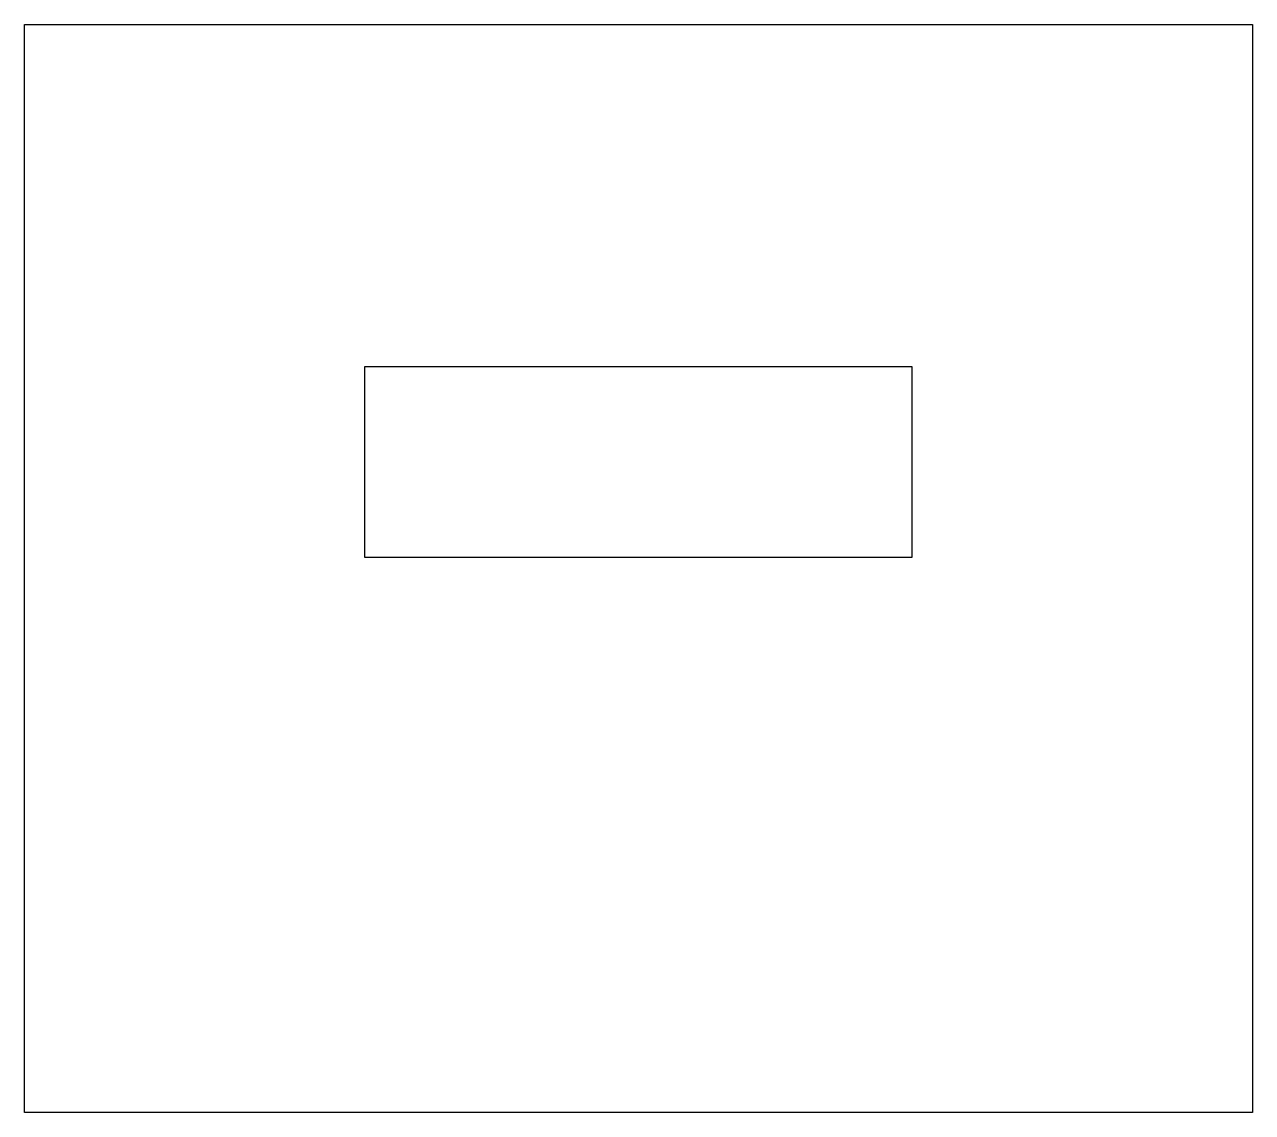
# Model space of a CAD drawing. Header units: millimetres. Extents: x 0 to 161, y 0 to 143.
import ezdxf

# ---------------------------------------------------------------- set-up
doc = ezdxf.new("R2010")
doc.units = ezdxf.units.MM

msp = doc.modelspace()

# ---------------------------------------------------------------- linework, layer by layer
at = {"layer": 'INTERIOR_PROFILES'}
msp.add_lwpolyline([(116.71, 72.99), (116.71, 97.99), (44.71, 97.99), (44.71, 72.99)], close=True, dxfattribs=at)
at = {"layer": 'OUTER_PROFILES'}
msp.add_lwpolyline([(161.43, 0), (0, 0), (0, 143), (161.43, 143)], close=True, dxfattribs=at)

doc.saveas('drawing.dxf')
